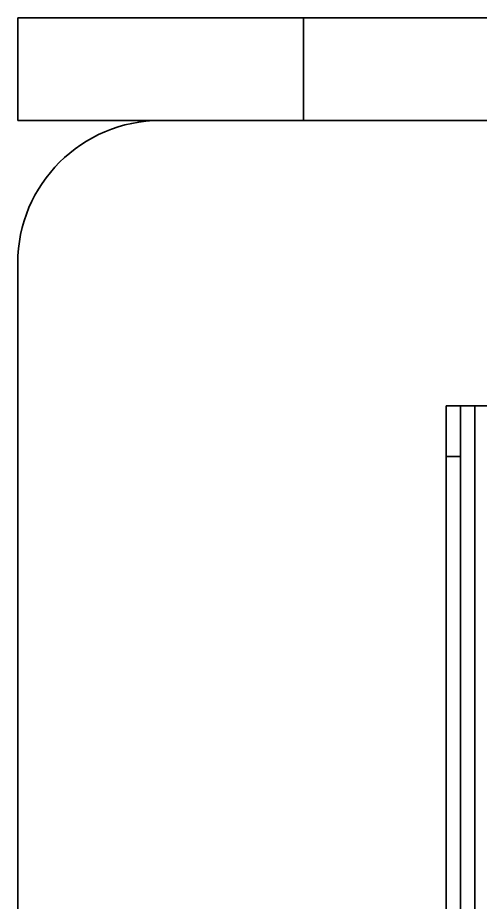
# Model space of a CAD drawing. Header units: millimetres. Extents: x -431 to 3717, y -325 to 2729.
# Drawn here: x 0 to 81, y 463.1 to 618 of the extents above; entities that cross this region are included whole.
import ezdxf

# ---------------------------------------------------------------- set-up
doc = ezdxf.new("R2010")
doc.units = ezdxf.units.MM

# ---------------------------------------------------------------- blocks, each defined once
blk = doc.blocks.new('Drawing View2')
at = {"color": 7, "linetype": 'Continuous', "lineweight": 35}
for p, q in [((-241.4, 280), (-191.4, 280)), ((-241.4, 262), (-241.4, 280)), ((-191.4, 280), (-241.4, 280)), ((-241.4, 262), (-241.4, 280)), ((-191.4, 262), (-191.4, 280)), ((1208.6, 280), (-191.4, 280)), ((-191.4, 280), (1208.6, 280)), ((-191.4, 262), (-191.4, 280)), ((-241.4, 262), (-191.4, 262)), ((-191.4, 262), (-241.4, 262)), ((1233.6, 262), (-216.4, 262)), ((1233.6, 262), (-216.4, 262)), ((-191.4, 262), (1208.6, 262)), ((1208.6, 262), (-191.4, 262)), ((-241.4, 237), (-241.4, -313)), ((-241.4, 237), (-241.4, -313)), ((-166.4, 212), (-161.4, 212)), ((-166.4, 212), (-166.4, 203.15)), ((-166.4, 212), (-166.4, -288)), ((-163.9, 212), (-166.4, 212)), ((-166.4, 212), (-163.9, 212)), ((-163.9, 212), (-161.4, 212)), ((-163.9, 203.15), (-163.9, 212)), ((-163.9, 212), (-163.9, -288)), ((-161.4, 212), (-161.4, -288)), ((-161.4, 212), (-138.4, 212)), ((-161.4, 212), (-138.4, 212)), ((-161.4, 212), (-161.4, -288)), ((-166.4, 203.15), (-166.4, 22.57)), ((-166.4, 203.15), (-163.9, 203.15)), ((-163.9, 22.57), (-163.9, 203.15))]:
    blk.add_line(p, q, dxfattribs=at)
blk.add_arc((-216.4, 237), 25, 90, 180, dxfattribs=at)
blk.add_arc((-216.4, 237), 25, 90, 180, dxfattribs=at)

msp = doc.modelspace()

# ---------------------------------------------------------------- block references
at = {"color": 7, "linetype": 'Continuous', "lineweight": 35}
msp.add_blockref('Drawing View2', (241.42, 338), dxfattribs=at)

doc.saveas('drawing.dxf')
